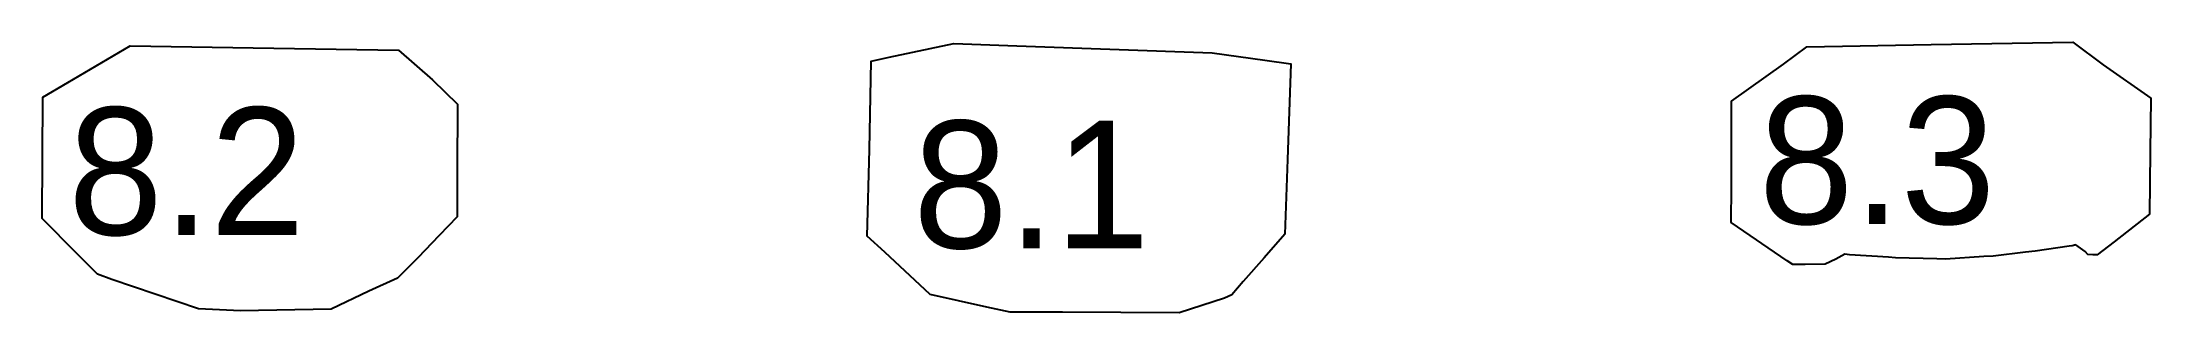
# Model space of a CAD drawing. Extents: x 61 to 143.8, y 26 to 36.6.
import ezdxf

# ---------------------------------------------------------------- set-up
doc = ezdxf.new("R2010")
doc.units = 0
doc.layers.get('0').update_dxf_attribs({"color": 255, "linetype": 'CONTINUOUS'})

msp = doc.modelspace()

# ---------------------------------------------------------------- linework, layer by layer
at = {"color": 1}
for points in [[(74.9663, 27.3827), (73.8408, 26.8802), (72.3644, 26.1737), (68.8042, 26.0981), (67.1565, 26.182), (63.7506, 27.3284), (63.1922, 27.5425), (63.048, 27.6823), (62.3796, 28.3537), (61.0161, 29.7253), (61.0336, 32.1387), (61.0464, 34.4869), (62.0243, 35.0557), (64.4768, 36.5046), (70.1215, 36.4088), (75.0108, 36.3259), (76.3508, 35.1595), (77.3324, 34.2089), (77.3207, 31.5877), (77.3171, 29.7941), (76.6139, 29.0601), (75.773, 28.1765)], [(99.0312, 26.0517), (98.1154, 26.2518), (95.8876, 26.749), (94.116, 28.3979), (93.4224, 29.0257), (93.5056, 32.4329), (93.5778, 35.8992), (94.2789, 36.0509), (96.8257, 36.5882), (99.2977, 36.5009), (106.966, 36.2255), (109.034, 35.9363), (110.064, 35.7929), (109.931, 32.0458), (109.827, 29.1094), (109.006, 28.1805), (108.188, 27.2524), (107.747, 26.7259), (107.449, 26.6029), (105.676, 26.0267), (101.095, 26.0456)], [(133.805, 28.188), (133.534, 28.204), (132.005, 28.3061), (131.823, 28.3262), (131.471, 28.1277), (131.053, 27.9378), (130.262, 27.9251), (129.782, 27.9176), (129.554, 28.0624), (127.355, 29.565), (127.362, 30.9774), (127.373, 34.3239), (129.404, 35.7815), (130.323, 36.4546), (135.209, 36.5448), (140.774, 36.6403), (141.971, 35.7597), (143.838, 34.4459), (143.809, 32.3414), (143.78, 29.8947), (142.392, 28.8112), (141.726, 28.303), (141.566, 28.3007), (141.364, 28.3123), (141.257, 28.4295), (140.893, 28.691), (140.75, 28.6499), (140.628, 28.645), (139.299, 28.4486), (138.91, 28.3991), (137.644, 28.2536), (137.282, 28.232), (135.775, 28.1312), (135.435, 28.1458)]]:
    msp.add_lwpolyline(points, close=True, dxfattribs=at)

# ---------------------------------------------------------------- texts
for s, p in [('8.2', (62.0389, 29.0829)), ('8.3', (128.44, 29.5117)), ('8.1', (95.2256, 28.5607))]:
    msp.add_text(s, height=5).set_placement(p)

doc.saveas('drawing.dxf')
